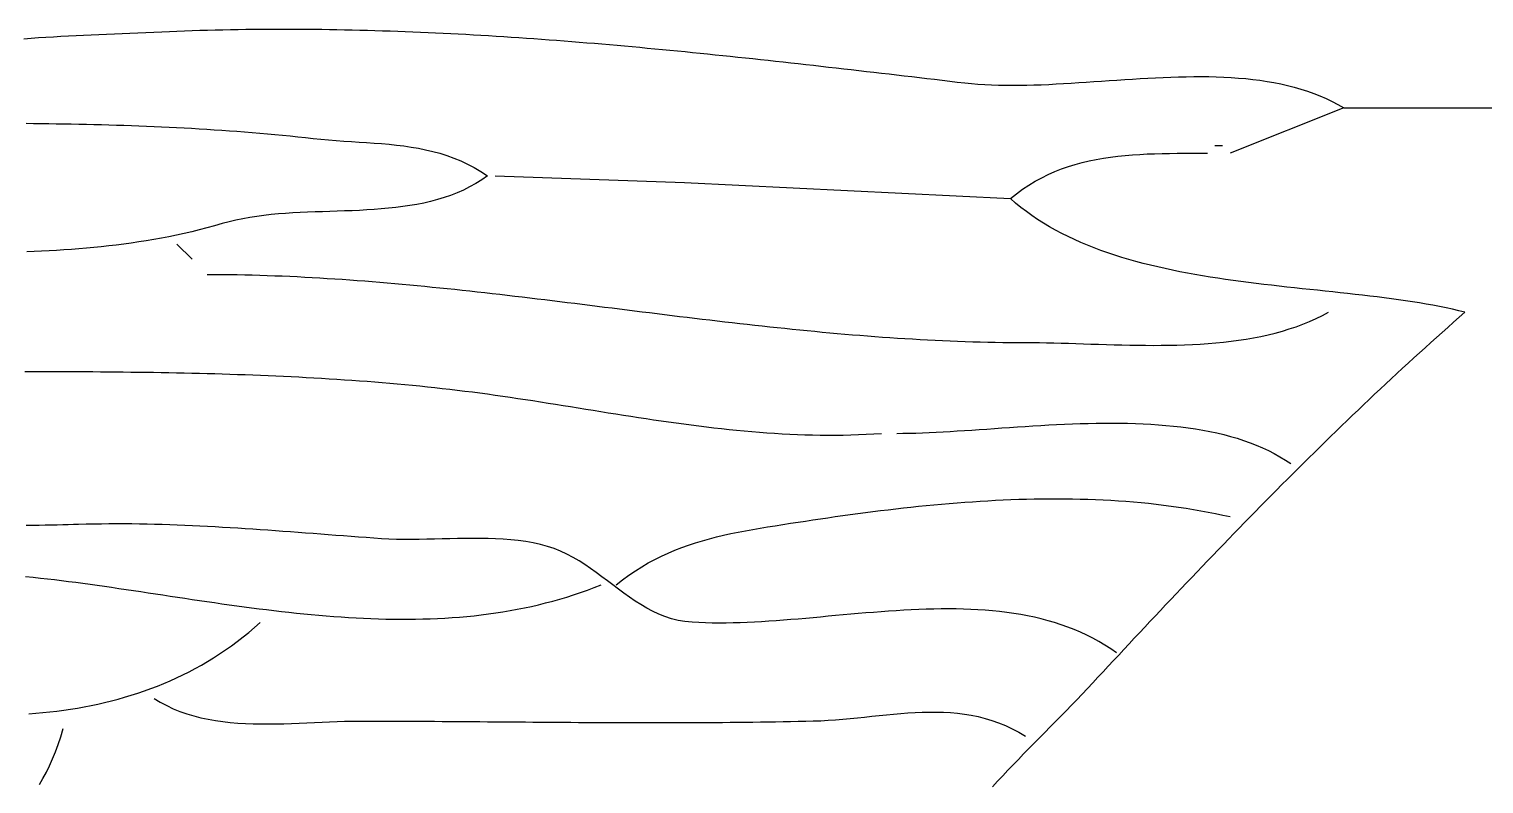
# Model space of a CAD drawing. Header units: millimetres. Extents: x 17 to 1517, y 15 to 1503.
# Drawn here: x 1042.5 to 1234.5, y 1178.7 to 1278.4 of the extents above; entities that cross this region are included whole.
import ezdxf

# ---------------------------------------------------------------- set-up
doc = ezdxf.new("R2010")
doc.units = ezdxf.units.MM
doc.layers.add('0_0_0', color=3, linetype='Continuous')

msp = doc.modelspace()

# ---------------------------------------------------------------- linework, layer by layer
at = {"layer": '0_0_0'}
for points in [[(1041.7888, 1277.1249), (1042.7625, 1277.196), (1043.7402, 1277.2627), (1044.7219, 1277.3255), (1045.7078, 1277.3846), (1046.6979, 1277.4406), (1047.6923, 1277.4936), (1048.6911, 1277.5442), (1049.6945, 1277.5926), (1050.7025, 1277.6393), (1051.7153, 1277.6845), (1052.7329, 1277.7287), (1053.7554, 1277.7723), (1054.783, 1277.8154), (1055.8157, 1277.8587), (1056.8536, 1277.9023), (1057.8969, 1277.9467), (1058.9457, 1277.9923), (1060, 1278.0394), (1061.0097, 1278.0836), (1062.019, 1278.1248), (1063.028, 1278.1629), (1064.0366, 1278.198), (1065.0448, 1278.2301), (1066.0526, 1278.2592), (1067.0601, 1278.2855), (1068.0672, 1278.3088), (1069.074, 1278.3293), (1070.0804, 1278.3469), (1071.0865, 1278.3617), (1072.0923, 1278.3737), (1073.0977, 1278.383), (1074.1028, 1278.3895), (1075.1076, 1278.3934), (1076.1121, 1278.3945), (1077.1162, 1278.3931), (1078.1201, 1278.389), (1079.1237, 1278.3824), (1080.127, 1278.3732), (1081.1301, 1278.3615), (1082.1328, 1278.3474), (1083.1353, 1278.3307), (1084.1375, 1278.3117), (1085.1395, 1278.2902), (1086.1412, 1278.2663), (1087.1427, 1278.2402), (1088.1439, 1278.2117), (1089.1449, 1278.1809), (1090.1457, 1278.1479), (1091.1463, 1278.1126), (1092.1467, 1278.0752), (1093.1468, 1278.0356), (1094.1467, 1277.9938), (1095.1465, 1277.95), (1096.1461, 1277.9041), (1097.1454, 1277.8561), (1098.1446, 1277.8061), (1099.1436, 1277.7541), (1100.1425, 1277.7002), (1101.1412, 1277.6444), (1102.1398, 1277.5866), (1103.1382, 1277.527), (1104.1364, 1277.4655), (1105.1345, 1277.4022), (1106.1325, 1277.3371), (1107.1304, 1277.2703), (1108.1281, 1277.2018), (1109.1258, 1277.1316), (1110.1233, 1277.0597), (1111.1207, 1276.9861), (1112.1181, 1276.911), (1113.1153, 1276.8343), (1114.1125, 1276.756), (1115.1096, 1276.6763), (1116.1066, 1276.595), (1117.1036, 1276.5123), (1118.1005, 1276.4281), (1119.0973, 1276.3426), (1120.0941, 1276.2557), (1121.0909, 1276.1674), (1122.0876, 1276.0778), (1123.0843, 1275.987), (1124.081, 1275.8949), (1125.0776, 1275.8015), (1126.0743, 1275.707), (1127.0709, 1275.6113), (1128.0676, 1275.5145), (1129.0642, 1275.4166), (1130.0609, 1275.3176), (1131.0576, 1275.2176), (1132.0543, 1275.1165), (1133.051, 1275.0144), (1134.0478, 1274.9114), (1135.0446, 1274.8075), (1136.0415, 1274.7027), (1137.0384, 1274.597), (1138.0354, 1274.4904), (1139.0324, 1274.3831), (1140.0296, 1274.2749), (1141.0268, 1274.166), (1142.0241, 1274.0564), (1143.0214, 1273.9461), (1144.0189, 1273.8351), (1145.0165, 1273.7235), (1146.0142, 1273.6113), (1147.012, 1273.4986), (1148.0099, 1273.3852), (1149.008, 1273.2714), (1150.0061, 1273.157), (1151.0045, 1273.0423), (1152.0029, 1272.927), (1153.0015, 1272.8114), (1154.0003, 1272.6954), (1154.9992, 1272.5791), (1155.9984, 1272.4625), (1156.9976, 1272.3455), (1157.9971, 1272.2284), (1158.9967, 1272.111), (1159.9966, 1271.9934), (1160.9966, 1271.8756), (1161.9968, 1271.7577), (1162.9973, 1271.6398), (1163.9979, 1271.5217), (1164.9988, 1271.4036), (1166, 1271.2855), (1166.8575, 1271.1938), (1167.7287, 1271.119), (1168.6131, 1271.0601), (1169.5099, 1271.0162), (1170.4186, 1270.9863), (1171.3386, 1270.9695), (1172.2692, 1270.965), (1173.2099, 1270.9717), (1174.16, 1270.9888), (1175.119, 1271.0154), (1176.0861, 1271.0504), (1177.0609, 1271.093), (1178.0426, 1271.1424), (1179.0306, 1271.1974), (1180.0245, 1271.2573), (1181.0234, 1271.3211), (1182.0269, 1271.3879), (1183.0344, 1271.4568), (1184.0451, 1271.5268), (1185.0585, 1271.597), (1186.074, 1271.6665), (1187.0909, 1271.7343), (1188.1087, 1271.7997), (1189.1268, 1271.8615), (1190.1444, 1271.919), (1191.1611, 1271.9711), (1192.1762, 1272.017), (1193.1891, 1272.0558), (1194.1991, 1272.0865), (1195.2058, 1272.1081), (1196.2083, 1272.1198), (1197.2062, 1272.1207), (1198.1988, 1272.1098), (1199.1856, 1272.0863), (1200.1658, 1272.0491), (1201.1389, 1271.9973), (1202.1043, 1271.9301), (1203.0614, 1271.8466), (1204.0095, 1271.7457), (1204.948, 1271.6266), (1205.8764, 1271.4883), (1206.794, 1271.33), (1207.7002, 1271.1507), (1208.5943, 1270.9494), (1209.4758, 1270.7254), (1210.3441, 1270.4775), (1211.1986, 1270.205), (1212.0385, 1269.9069), (1212.8634, 1269.5822), (1213.6726, 1269.2301), (1214.4655, 1268.8497), (1215.2415, 1268.4399), (1216, 1268), (1201, 1262)], [(1216, 1268), (1255, 1268)], [(1042.1011, 1265.9479), (1043.0986, 1265.9373), (1044.0952, 1265.9253), (1045.091, 1265.9119), (1046.086, 1265.8971), (1047.0804, 1265.8806), (1048.0742, 1265.8626), (1049.0674, 1265.8428), (1050.0602, 1265.8212), (1051.0526, 1265.7977), (1052.0447, 1265.7723), (1053.0366, 1265.7448), (1054.0283, 1265.7152), (1055.0199, 1265.6834), (1056.0115, 1265.6494), (1057.0032, 1265.613), (1057.995, 1265.5742), (1058.987, 1265.5329), (1059.9793, 1265.489), (1060.972, 1265.4424), (1061.9651, 1265.3932), (1062.9587, 1265.3411), (1063.9529, 1265.2861), (1064.9478, 1265.2281), (1065.9434, 1265.1671), (1066.9398, 1265.103), (1067.9371, 1265.0357), (1068.9353, 1264.9651), (1069.9345, 1264.8911), (1070.9349, 1264.8137), (1071.9364, 1264.7328), (1072.9392, 1264.6483), (1073.9433, 1264.5601), (1074.9488, 1264.4682), (1075.9558, 1264.3725), (1076.9644, 1264.2728), (1077.9745, 1264.1692), (1078.9863, 1264.0616), (1080, 1263.9498), (1081.0137, 1263.8443), (1082.0255, 1263.7537), (1083.0351, 1263.6746), (1084.0421, 1263.6039), (1085.0459, 1263.5384), (1086.0463, 1263.4748), (1087.0427, 1263.41), (1088.0349, 1263.3406), (1089.0225, 1263.2636), (1090.0049, 1263.1757), (1090.9818, 1263.0736), (1091.9529, 1262.9542), (1092.9176, 1262.8143), (1093.8757, 1262.6506), (1094.8267, 1262.4599), (1095.7702, 1262.2391), (1096.7057, 1261.9848), (1097.633, 1261.694), (1098.5516, 1261.3633), (1099.4611, 1260.9895), (1100.3611, 1260.5695), (1101.2511, 1260.1001), (1102.1309, 1259.578), (1103, 1259), (1102.231, 1258.4698), (1101.444, 1257.9832), (1100.6396, 1257.5382), (1099.8188, 1257.1329), (1098.9824, 1256.7652), (1098.1311, 1256.4332), (1097.2658, 1256.1348), (1096.3873, 1255.868), (1095.4965, 1255.631), (1094.5942, 1255.4215), (1093.6812, 1255.2378), (1092.7583, 1255.0778), (1091.8263, 1254.9394), (1090.8862, 1254.8207), (1089.9386, 1254.7197), (1088.9845, 1254.6344), (1088.0246, 1254.5629), (1087.0598, 1254.503), (1086.0908, 1254.4529), (1085.1187, 1254.4105), (1084.144, 1254.3738), (1083.1678, 1254.3409), (1082.1907, 1254.3097), (1081.2137, 1254.2783), (1080.2375, 1254.2446), (1079.263, 1254.2067), (1078.291, 1254.1626), (1077.3223, 1254.1103), (1076.3578, 1254.0477), (1075.3982, 1253.9729), (1074.4445, 1253.8839), (1073.4974, 1253.7788), (1072.5577, 1253.6554), (1071.6263, 1253.5118), (1070.704, 1253.3461), (1069.7916, 1253.1562), (1068.89, 1252.9401), (1068, 1252.6959), (1066.985, 1252.4059), (1065.973, 1252.1314), (1064.9636, 1251.8718), (1063.9568, 1251.6266), (1062.9525, 1251.3954), (1061.9504, 1251.1779), (1060.9506, 1250.9734), (1059.9527, 1250.7815), (1058.9568, 1250.6018), (1057.9627, 1250.4339), (1056.9702, 1250.2772), (1055.9792, 1250.1314), (1054.9895, 1249.9959), (1054.0012, 1249.8703), (1053.0139, 1249.7541), (1052.0276, 1249.647), (1051.0421, 1249.5484), (1050.0573, 1249.4578), (1049.0731, 1249.3749), (1048.0894, 1249.2991), (1047.106, 1249.2301), (1046.1227, 1249.1673), (1045.1395, 1249.1103), (1044.1561, 1249.0586), (1043.1726, 1249.0118), (1042.1887, 1248.9694)], [(1169.6397, 1178.3148), (1170.3141, 1179.049), (1170.9935, 1179.778), (1171.6774, 1180.5026), (1172.3653, 1181.2234), (1173.0568, 1181.9412), (1173.7515, 1182.6565), (1174.4489, 1183.37), (1175.1486, 1184.0824), (1175.8502, 1184.7945), (1176.5532, 1185.5068), (1177.2571, 1186.22), (1177.9616, 1186.9348), (1178.6662, 1187.6518), (1179.3704, 1188.3718), (1180.0738, 1189.0954), (1180.776, 1189.8233), (1181.4766, 1190.5561), (1182.175, 1191.2946), (1182.871, 1192.0394), (1183.5563, 1192.7773), (1184.2418, 1193.5149), (1184.9275, 1194.2521), (1185.6134, 1194.9889), (1186.2997, 1195.7253), (1186.9862, 1196.4613), (1187.673, 1197.1968), (1188.3602, 1197.9318), (1189.0478, 1198.6663), (1189.7357, 1199.4002), (1190.4241, 1200.1337), (1191.113, 1200.8665), (1191.8023, 1201.5988), (1192.4922, 1202.3304), (1193.1825, 1203.0614), (1193.8735, 1203.7917), (1194.565, 1204.5214), (1195.2571, 1205.2504), (1195.9499, 1205.9786), (1196.6434, 1206.7061), (1197.3375, 1207.4329), (1198.0324, 1208.1588), (1198.728, 1208.8839), (1199.4244, 1209.6083), (1200.1216, 1210.3317), (1200.8197, 1211.0543), (1201.5186, 1211.776), (1202.2183, 1212.4968), (1202.919, 1213.2167), (1203.6206, 1213.9356), (1204.3232, 1214.6535), (1205.0268, 1215.3705), (1205.7314, 1216.0864), (1206.437, 1216.8012), (1207.1437, 1217.515), (1207.8515, 1218.2278), (1208.5604, 1218.9394), (1209.2705, 1219.6499), (1209.9818, 1220.3592), (1210.6942, 1221.0674), (1211.4079, 1221.7744), (1212.1229, 1222.4801), (1212.8391, 1223.1847), (1213.5567, 1223.888), (1214.2756, 1224.59), (1214.9958, 1225.2907), (1215.7174, 1225.9901), (1216.4405, 1226.6881), (1217.165, 1227.3848), (1217.891, 1228.0801), (1218.6185, 1228.774), (1219.3475, 1229.4665), (1220.078, 1230.1575), (1220.8102, 1230.8471), (1221.5439, 1231.5352), (1222.2793, 1232.2218), (1223.0163, 1232.9068), (1223.755, 1233.5903), (1224.4955, 1234.2722), (1225.2377, 1234.9525), (1225.9816, 1235.6312), (1226.7273, 1236.3082), (1227.4749, 1236.9836), (1228.2243, 1237.6573), (1228.9756, 1238.3294), (1229.7287, 1238.9996), (1230.4839, 1239.6682), (1231.2409, 1240.335), (1232, 1241), (1231.1797, 1241.2005), (1230.3456, 1241.3917), (1229.4983, 1241.5739), (1228.6381, 1241.7477), (1227.7656, 1241.9135), (1226.8813, 1242.0719), (1225.9857, 1242.2233), (1225.0793, 1242.3683), (1224.1626, 1242.5073), (1223.2362, 1242.6408), (1222.3004, 1242.7694), (1221.3559, 1242.8935), (1220.4032, 1243.0135), (1219.4427, 1243.1301), (1218.4749, 1243.2437), (1217.5003, 1243.3547), (1216.5196, 1243.4637), (1215.5331, 1243.5712), (1214.5413, 1243.6777), (1213.5448, 1243.7837), (1212.5441, 1243.8896), (1211.5397, 1243.9959), (1210.5321, 1244.1032), (1209.5217, 1244.2119), (1208.5092, 1244.3226), (1207.495, 1244.4357), (1206.4795, 1244.5517), (1205.4634, 1244.6711), (1204.4471, 1244.7944), (1203.4311, 1244.9221), (1202.416, 1245.0547), (1201.4021, 1245.1927), (1200.3901, 1245.3366), (1199.3805, 1245.4868), (1198.3737, 1245.644), (1197.3703, 1245.8084), (1196.3707, 1245.9808), (1195.3755, 1246.1615), (1194.3851, 1246.351), (1193.4001, 1246.5499), (1192.421, 1246.7586), (1191.4483, 1246.9776), (1190.4825, 1247.2074), (1189.5241, 1247.4486), (1188.5736, 1247.7015), (1187.6314, 1247.9668), (1186.6982, 1248.2448), (1185.7744, 1248.5362), (1184.8606, 1248.8413), (1183.9571, 1249.1607), (1183.0646, 1249.4948), (1182.1835, 1249.8442), (1181.3144, 1250.2094), (1180.4577, 1250.5908), (1179.6139, 1250.989), (1178.7836, 1251.4044), (1177.9673, 1251.8375), (1177.1655, 1252.2888), (1176.3786, 1252.7589), (1175.6072, 1253.2482), (1174.8517, 1253.7571), (1174.1128, 1254.2863), (1173.3908, 1254.8362), (1172.6864, 1255.4072), (1172, 1256), (1172.8028, 1256.645), (1173.6189, 1257.242), (1174.4478, 1257.793), (1175.2891, 1258.2998), (1176.1424, 1258.7641), (1177.0071, 1259.1879), (1177.8827, 1259.5731), (1178.769, 1259.9214), (1179.6653, 1260.2347), (1180.5712, 1260.5149), (1181.4863, 1260.7637), (1182.4101, 1260.9832), (1183.3421, 1261.175), (1184.2819, 1261.3412), (1185.2291, 1261.4834), (1186.1831, 1261.6036), (1187.1435, 1261.7036), (1188.1099, 1261.7852), (1189.0818, 1261.8504), (1190.0587, 1261.9009), (1191.0401, 1261.9386), (1192.0257, 1261.9654), (1193.015, 1261.9831), (1194.0074, 1261.9936), (1195.0026, 1261.9986), (1196, 1262.0001), (1196.9993, 1262), (1198, 1262)], [(1199, 1263), (1200, 1263)], [(1104, 1259), (1129, 1258.1118), (1172, 1256)], [(1062, 1250), (1064, 1248)], [(1066, 1246), (1066.9912, 1245.9976), (1067.9824, 1245.9908), (1068.9735, 1245.9796), (1069.9645, 1245.9641), (1070.9554, 1245.9444), (1071.9462, 1245.9206), (1072.9369, 1245.8927), (1073.9276, 1245.8609), (1074.9181, 1245.8252), (1075.9086, 1245.7857), (1076.899, 1245.7425), (1077.8894, 1245.6957), (1078.8797, 1245.6454), (1079.8699, 1245.5916), (1080.86, 1245.5344), (1081.8501, 1245.4739), (1082.8401, 1245.4102), (1083.83, 1245.3434), (1084.8199, 1245.2735), (1085.8098, 1245.2007), (1086.7996, 1245.1251), (1087.7893, 1245.0466), (1088.779, 1244.9654), (1089.7687, 1244.8816), (1090.7583, 1244.7952), (1091.7479, 1244.7064), (1092.7374, 1244.6153), (1093.7269, 1244.5218), (1094.7164, 1244.4261), (1095.7059, 1244.3283), (1096.6953, 1244.2285), (1097.6847, 1244.1267), (1098.6741, 1244.023), (1099.6635, 1243.9175), (1100.6528, 1243.8103), (1101.6422, 1243.7015), (1102.6315, 1243.5912), (1103.6208, 1243.4794), (1104.6101, 1243.3662), (1105.5995, 1243.2518), (1106.5888, 1243.1361), (1107.5781, 1243.0193), (1108.5674, 1242.9015), (1109.5568, 1242.7827), (1110.5461, 1242.663), (1111.5355, 1242.5426), (1112.5248, 1242.4214), (1113.5142, 1242.2996), (1114.5036, 1242.1773), (1115.4931, 1242.0545), (1116.4825, 1241.9313), (1117.472, 1241.8079), (1118.4615, 1241.6842), (1119.4511, 1241.5604), (1120.4406, 1241.4366), (1121.4303, 1241.3128), (1122.4199, 1241.1892), (1123.4096, 1241.0657), (1124.3994, 1240.9426), (1125.3892, 1240.8198), (1126.379, 1240.6975), (1127.3689, 1240.5757), (1128.3588, 1240.4546), (1129.3489, 1240.3341), (1130.3389, 1240.2145), (1131.3291, 1240.0957), (1132.3193, 1239.9779), (1133.3095, 1239.8611), (1134.2999, 1239.7455), (1135.2903, 1239.631), (1136.2808, 1239.5179), (1137.2713, 1239.4061), (1138.262, 1239.2958), (1139.2527, 1239.1871), (1140.2435, 1239.0799), (1141.2344, 1238.9745), (1142.2254, 1238.8709), (1143.2165, 1238.7691), (1144.2077, 1238.6693), (1145.1989, 1238.5716), (1146.1903, 1238.4759), (1147.1818, 1238.3825), (1148.1734, 1238.2914), (1149.1651, 1238.2026), (1150.1569, 1238.1164), (1151.1488, 1238.0326), (1152.1408, 1237.9515), (1153.133, 1237.8731), (1154.1253, 1237.7975), (1155.1177, 1237.7247), (1156.1102, 1237.6549), (1157.1028, 1237.5882), (1158.0956, 1237.5246), (1159.0885, 1237.4642), (1160.0816, 1237.4071), (1161.0748, 1237.3533), (1162.0681, 1237.3031), (1163.0616, 1237.2563), (1164.0552, 1237.2132), (1165.049, 1237.1738), (1166.0429, 1237.1382), (1167.0369, 1237.1065), (1168.0312, 1237.0787), (1169.0256, 1237.055), (1170.0201, 1237.0354), (1171.0148, 1237.02), (1172.0097, 1237.0089), (1173.0047, 1237.0022), (1174, 1237), (1174.9116, 1236.9962), (1175.8376, 1236.9855), (1176.7769, 1236.9688), (1177.7287, 1236.9471), (1178.6922, 1236.9212), (1179.6665, 1236.8921), (1180.6508, 1236.8607), (1181.6443, 1236.8279), (1182.646, 1236.7946), (1183.6552, 1236.7618), (1184.671, 1236.7303), (1185.6925, 1236.7012), (1186.7188, 1236.6753), (1187.7493, 1236.6535), (1188.7829, 1236.6368), (1189.8189, 1236.6261), (1190.8564, 1236.6223), (1191.8945, 1236.6264), (1192.9324, 1236.6391), (1193.9693, 1236.6616), (1195.0043, 1236.6947), (1196.0366, 1236.7392), (1197.0652, 1236.7962), (1198.0894, 1236.8666), (1199.1084, 1236.9513), (1200.1212, 1237.0511), (1201.127, 1237.1671), (1202.125, 1237.3001), (1203.1143, 1237.4511), (1204.094, 1237.621), (1205.0634, 1237.8107), (1206.0216, 1238.0211), (1206.9677, 1238.2532), (1207.9009, 1238.5078), (1208.8202, 1238.786), (1209.725, 1239.0886), (1210.6143, 1239.4165), (1211.4873, 1239.7706), (1212.3432, 1240.152), (1213.181, 1240.5615), (1214, 1241)], [(1041.9555, 1233.1778), (1042.944, 1233.1768), (1043.934, 1233.1753), (1044.9255, 1233.1733), (1045.9185, 1233.1708), (1046.9127, 1233.1677), (1047.9083, 1233.1639), (1048.9051, 1233.1594), (1049.9031, 1233.1541), (1050.9022, 1233.148), (1051.9024, 1233.1409), (1052.9036, 1233.133), (1053.9057, 1233.1239), (1054.9087, 1233.1139), (1055.9125, 1233.1026), (1056.917, 1233.0902), (1057.9223, 1233.0766), (1058.9282, 1233.0616), (1059.9347, 1233.0453), (1060.9417, 1233.0275), (1061.9492, 1233.0082), (1062.957, 1232.9874), (1063.9652, 1232.965), (1064.9737, 1232.941), (1065.9824, 1232.9152), (1066.9913, 1232.8876), (1068.0002, 1232.8582), (1069.0092, 1232.8269), (1070.0182, 1232.7936), (1071.0271, 1232.7583), (1072.0359, 1232.721), (1073.0444, 1232.6815), (1074.0527, 1232.6398), (1075.0607, 1232.5959), (1076.0683, 1232.5497), (1077.0755, 1232.5011), (1078.0821, 1232.4501), (1079.0882, 1232.3966), (1080.0937, 1232.3405), (1081.0985, 1232.2819), (1082.1025, 1232.2206), (1083.1058, 1232.1565), (1084.1082, 1232.0897), (1085.1096, 1232.0201), (1086.1101, 1231.9475), (1087.1096, 1231.872), (1088.1079, 1231.7935), (1089.1051, 1231.7119), (1090.1011, 1231.6272), (1091.0958, 1231.5393), (1092.0891, 1231.4482), (1093.0811, 1231.3538), (1094.0715, 1231.2559), (1095.0605, 1231.1547), (1096.0479, 1231.05), (1097.0336, 1230.9417), (1098.0177, 1230.8299), (1099, 1230.7144), (1100.0019, 1230.5921), (1101.0031, 1230.4652), (1102.0036, 1230.3339), (1103.0035, 1230.1986), (1104.0028, 1230.0596), (1105.0016, 1229.9171), (1105.9998, 1229.7715), (1106.9975, 1229.623), (1107.9948, 1229.472), (1108.9916, 1229.3187), (1109.9881, 1229.1635), (1110.9842, 1229.0066), (1111.98, 1228.8484), (1112.9755, 1228.6891), (1113.9707, 1228.5291), (1114.9658, 1228.3686), (1115.9607, 1228.2079), (1116.9554, 1228.0474), (1117.95, 1227.8873), (1118.9446, 1227.728), (1119.9391, 1227.5697), (1120.9336, 1227.4127), (1121.9282, 1227.2574), (1122.9228, 1227.104), (1123.9176, 1226.9528), (1124.9125, 1226.8041), (1125.9075, 1226.6583), (1126.9028, 1226.5156), (1127.8983, 1226.3763), (1128.8941, 1226.2407), (1129.8902, 1226.1092), (1130.8867, 1225.982), (1131.8836, 1225.8594), (1132.8809, 1225.7417), (1133.8786, 1225.6292), (1134.8769, 1225.5222), (1135.8756, 1225.421), (1136.875, 1225.326), (1137.8749, 1225.2373), (1138.8755, 1225.1554), (1139.8767, 1225.0805), (1140.8787, 1225.0128), (1141.8814, 1224.9528), (1142.8848, 1224.9007), (1143.8891, 1224.8567), (1144.8943, 1224.8213), (1145.9003, 1224.7947), (1146.9072, 1224.7771), (1147.9151, 1224.769), (1148.924, 1224.7705), (1149.9339, 1224.782), (1150.9448, 1224.8038), (1151.9569, 1224.8362), (1152.9701, 1224.8795), (1153.9844, 1224.934), (1155, 1225)], [(1157, 1225), (1157.8233, 1225.0047), (1158.6647, 1225.0185), (1159.5233, 1225.0407), (1160.3985, 1225.0706), (1161.2894, 1225.1075), (1162.1953, 1225.1508), (1163.1154, 1225.1997), (1164.049, 1225.2537), (1164.9953, 1225.3119), (1165.9535, 1225.3739), (1166.9228, 1225.4388), (1167.9026, 1225.506), (1168.8919, 1225.5748), (1169.8902, 1225.6446), (1170.8965, 1225.7147), (1171.9101, 1225.7844), (1172.9303, 1225.853), (1173.9564, 1225.9199), (1174.9874, 1225.9844), (1176.0227, 1226.0457), (1177.0615, 1226.1033), (1178.1031, 1226.1564), (1179.1466, 1226.2045), (1180.1914, 1226.2467), (1181.2365, 1226.2825), (1182.2814, 1226.3111), (1183.3251, 1226.3319), (1184.367, 1226.3442), (1185.4063, 1226.3473), (1186.4422, 1226.3406), (1187.474, 1226.3234), (1188.5008, 1226.295), (1189.5219, 1226.2547), (1190.5366, 1226.2019), (1191.5441, 1226.1358), (1192.5436, 1226.0559), (1193.5343, 1225.9614), (1194.5156, 1225.8516), (1195.4866, 1225.726), (1196.4465, 1225.5837), (1197.3946, 1225.4242), (1198.3302, 1225.2467), (1199.2524, 1225.0506), (1200.1605, 1224.8353), (1201.0537, 1224.5999), (1201.9313, 1224.344), (1202.7925, 1224.0667), (1203.6366, 1223.7674), (1204.4627, 1223.4454), (1205.2701, 1223.1001), (1206.0581, 1222.7308), (1206.8258, 1222.3368), (1207.5725, 1221.9175), (1208.2975, 1221.4721), (1209, 1221)], [(1120, 1205), (1120.8289, 1205.6552), (1121.6653, 1206.2695), (1122.5091, 1206.8445), (1123.3603, 1207.382), (1124.219, 1207.8838), (1125.0852, 1208.3516), (1125.9588, 1208.7872), (1126.8399, 1209.1923), (1127.7286, 1209.5687), (1128.6247, 1209.9182), (1129.5284, 1210.2424), (1130.4397, 1210.5432), (1131.3586, 1210.8223), (1132.285, 1211.0814), (1133.219, 1211.3224), (1134.1607, 1211.5469), (1135.11, 1211.7568), (1136.0669, 1211.9537), (1137.0316, 1212.1395), (1138.0039, 1212.3158), (1138.9839, 1212.4845), (1139.9716, 1212.6473), (1140.9671, 1212.806), (1141.9703, 1212.9622), (1142.9812, 1213.1178), (1144, 1213.2746), (1144.9728, 1213.4237), (1145.949, 1213.5712), (1146.9284, 1213.7169), (1147.911, 1213.8605), (1148.8965, 1214.002), (1149.8849, 1214.1411), (1150.876, 1214.2777), (1151.8697, 1214.4116), (1152.8658, 1214.5427), (1153.8643, 1214.6706), (1154.8649, 1214.7954), (1155.8676, 1214.9167), (1156.8723, 1215.0344), (1157.8788, 1215.1484), (1158.8869, 1215.2585), (1159.8965, 1215.3644), (1160.9076, 1215.466), (1161.9199, 1215.5632), (1162.9334, 1215.6558), (1163.9479, 1215.7435), (1164.9633, 1215.8263), (1165.9795, 1215.9038), (1166.9962, 1215.9761), (1168.0135, 1216.0428), (1169.0311, 1216.1038), (1170.0489, 1216.159), (1171.0669, 1216.2081), (1172.0848, 1216.251), (1173.1025, 1216.2875), (1174.1199, 1216.3175), (1175.137, 1216.3407), (1176.1534, 1216.3569), (1177.1692, 1216.3661), (1178.1841, 1216.368), (1179.1981, 1216.3624), (1180.211, 1216.3493), (1181.2227, 1216.3283), (1182.2331, 1216.2993), (1183.2419, 1216.2622), (1184.2492, 1216.2168), (1185.2547, 1216.1628), (1186.2584, 1216.1002), (1187.2601, 1216.0288), (1188.2596, 1215.9483), (1189.2569, 1215.8585), (1190.2517, 1215.7594), (1191.2441, 1215.6508), (1192.2338, 1215.5324), (1193.2207, 1215.4041), (1194.2047, 1215.2657), (1195.1856, 1215.1171), (1196.1634, 1214.958), (1197.1379, 1214.7883), (1198.1089, 1214.6079), (1199.0763, 1214.4164), (1200.04, 1214.2138), (1201, 1214)], [(1186, 1196), (1185.2418, 1196.528), (1184.4699, 1197.0254), (1183.6846, 1197.4931), (1182.8865, 1197.9318), (1182.0758, 1198.3423), (1181.253, 1198.7253), (1180.4185, 1199.0816), (1179.5727, 1199.4121), (1178.7159, 1199.7173), (1177.8487, 1199.9982), (1176.9714, 1200.2555), (1176.0843, 1200.49), (1175.188, 1200.7025), (1174.2828, 1200.8936), (1173.3691, 1201.0643), (1172.4473, 1201.2152), (1171.5178, 1201.3471), (1170.5811, 1201.4609), (1169.6374, 1201.5573), (1168.6873, 1201.637), (1167.7311, 1201.7008), (1166.7693, 1201.7495), (1165.8022, 1201.784), (1164.8302, 1201.8048), (1163.8538, 1201.8129), (1162.8733, 1201.8089), (1161.8891, 1201.7938), (1160.9017, 1201.7681), (1159.9115, 1201.7328), (1158.9188, 1201.6885), (1157.924, 1201.6361), (1156.9277, 1201.5764), (1155.9301, 1201.51), (1154.9316, 1201.4378), (1153.9327, 1201.3605), (1152.9338, 1201.279), (1151.9353, 1201.1939), (1150.9376, 1201.1061), (1149.941, 1201.0163), (1148.946, 1200.9253), (1147.9531, 1200.8339), (1146.9625, 1200.7429), (1145.9747, 1200.6529), (1144.9901, 1200.5649), (1144.009, 1200.4795), (1143.032, 1200.3976), (1142.0594, 1200.3199), (1141.0917, 1200.2471), (1140.1291, 1200.1801), (1139.1721, 1200.1197), (1138.2212, 1200.0665), (1137.2766, 1200.0214), (1136.3389, 1199.9852), (1135.4085, 1199.9585), (1134.4856, 1199.9423), (1133.5708, 1199.9372), (1132.6644, 1199.9441), (1131.7669, 1199.9636), (1130.8786, 1199.9967), (1130, 1200.044), (1129.0581, 1200.139), (1128.1495, 1200.3007), (1127.2712, 1200.5237), (1126.4205, 1200.8027), (1125.5946, 1201.1326), (1124.7907, 1201.5081), (1124.0061, 1201.9239), (1123.2379, 1202.3747), (1122.4834, 1202.8554), (1121.7398, 1203.3607), (1121.0043, 1203.8853), (1120.2742, 1204.424), (1119.5465, 1204.9715), (1118.8187, 1205.5226), (1118.0878, 1206.072), (1117.3511, 1206.6146), (1116.6058, 1207.1449), (1115.8491, 1207.6578), (1115.0782, 1208.148), (1114.2904, 1208.6103), (1113.4829, 1209.0395), (1112.6529, 1209.4302), (1111.7976, 1209.7773), (1110.9142, 1210.0754), (1110, 1210.3194), (1109.0231, 1210.5255), (1108.0408, 1210.6959), (1107.0535, 1210.8333), (1106.0618, 1210.9409), (1105.0661, 1211.0215), (1104.067, 1211.0782), (1103.0649, 1211.114), (1102.0603, 1211.1318), (1101.0537, 1211.1347), (1100.0456, 1211.1256), (1099.0365, 1211.1075), (1098.027, 1211.0834), (1097.0174, 1211.0563), (1096.0083, 1211.0291), (1095.0002, 1211.0049), (1093.9936, 1210.9867), (1092.9889, 1210.9774), (1091.9867, 1210.9801), (1090.9875, 1210.9976), (1089.9918, 1211.033), (1089, 1211.0894), (1087.994, 1211.1591), (1086.9894, 1211.2303), (1085.986, 1211.3027), (1084.9837, 1211.3762), (1083.9824, 1211.4506), (1082.982, 1211.5256), (1081.9826, 1211.601), (1080.984, 1211.6766), (1079.9861, 1211.7522), (1078.9889, 1211.8276), (1077.9922, 1211.9026), (1076.9961, 1211.977), (1076.0004, 1212.0506), (1075.005, 1212.1231), (1074.0099, 1212.1944), (1073.015, 1212.2643), (1072.0203, 1212.3325), (1071.0256, 1212.3988), (1070.0308, 1212.463), (1069.036, 1212.525), (1068.041, 1212.5845), (1067.0457, 1212.6412), (1066.0501, 1212.6951), (1065.0541, 1212.7459), (1064.0576, 1212.7933), (1063.0605, 1212.8372), (1062.0628, 1212.8774), (1061.0644, 1212.9136), (1060.0652, 1212.9456), (1059.0651, 1212.9733), (1058.0641, 1212.9964), (1057.062, 1213.0148), (1056.0589, 1213.0281), (1055.0546, 1213.0363), (1054.0491, 1213.039), (1053.0422, 1213.0361), (1052.0339, 1213.0274), (1051.0242, 1213.0127), (1050.0129, 1212.9918), (1049, 1212.9644), (1048.3458, 1212.9449), (1047.6613, 1212.9256), (1046.9475, 1212.9067), (1046.2057, 1212.8886), (1045.437, 1212.8715), (1044.6425, 1212.8559), (1043.8234, 1212.8421), (1042.9808, 1212.8304), (1042.116, 1212.8212)], [(1042.0466, 1206.0926), (1043.0247, 1205.9974), (1044, 1205.8942), (1044.9254, 1205.7898), (1045.8544, 1205.6807), (1046.7866, 1205.5669), (1047.722, 1205.4489), (1048.6606, 1205.3269), (1049.6022, 1205.2013), (1050.5467, 1205.0722), (1051.494, 1204.94), (1052.444, 1204.8051), (1053.3967, 1204.6676), (1054.3518, 1204.5279), (1055.3094, 1204.3862), (1056.2694, 1204.2429), (1057.2315, 1204.0982), (1058.1958, 1203.9525), (1059.1621, 1203.8061), (1060.1303, 1203.6591), (1061.1004, 1203.5119), (1062.0722, 1203.3649), (1063.0456, 1203.2183), (1064.0205, 1203.0723), (1064.9969, 1202.9273), (1065.9746, 1202.7836), (1066.9535, 1202.6415), (1067.9336, 1202.5012), (1068.9147, 1202.3631), (1069.8968, 1202.2274), (1070.8797, 1202.0945), (1071.8633, 1201.9645), (1072.8475, 1201.8379), (1073.8323, 1201.7149), (1074.8176, 1201.5958), (1075.8031, 1201.4809), (1076.7889, 1201.3704), (1077.7749, 1201.2647), (1078.7609, 1201.1641), (1079.7468, 1201.0689), (1080.7326, 1200.9793), (1081.7182, 1200.8956), (1082.7033, 1200.8182), (1083.6881, 1200.7473), (1084.6722, 1200.6832), (1085.6558, 1200.6262), (1086.6385, 1200.5766), (1087.6205, 1200.5347), (1088.6014, 1200.5008), (1089.5814, 1200.4752), (1090.5601, 1200.4581), (1091.5377, 1200.4499), (1092.5139, 1200.4508), (1093.4886, 1200.4612), (1094.4618, 1200.4813), (1095.4334, 1200.5114), (1096.4032, 1200.5519), (1097.3712, 1200.6029), (1098.3372, 1200.6649), (1099.3012, 1200.738), (1100.263, 1200.8226), (1101.2226, 1200.919), (1102.1799, 1201.0275), (1103.1348, 1201.1483), (1104.0871, 1201.2818), (1105.0367, 1201.4282), (1105.9837, 1201.5878), (1106.9278, 1201.761), (1107.869, 1201.9479), (1108.8071, 1202.149), (1109.7421, 1202.3645), (1110.6739, 1202.5947), (1111.6023, 1202.8398), (1112.5274, 1203.1003), (1113.4489, 1203.3763), (1114.3667, 1203.6681), (1115.2809, 1203.9761), (1116.1912, 1204.3006), (1117.0976, 1204.6417), (1118, 1205)], [(1042.478, 1187.9499), (1043.4026, 1188.0245), (1044.3244, 1188.1106), (1045.2432, 1188.2084), (1046.1588, 1188.3184), (1047.0711, 1188.4408), (1047.9801, 1188.5759), (1048.8855, 1188.724), (1049.7872, 1188.8854), (1050.6851, 1189.0603), (1051.5791, 1189.2492), (1052.469, 1189.4522), (1053.3547, 1189.6697), (1054.2361, 1189.902), (1055.1129, 1190.1493), (1055.9852, 1190.412), (1056.8527, 1190.6903), (1057.7154, 1190.9846), (1058.573, 1191.2951), (1059.4254, 1191.6222), (1060.2726, 1191.9661), (1061.1144, 1192.3272), (1061.9506, 1192.7056), (1062.7812, 1193.1018), (1063.6059, 1193.5161), (1064.4247, 1193.9486), (1065.2373, 1194.3998), (1066.0438, 1194.8698), (1066.8439, 1195.3591), (1067.6375, 1195.8678), (1068.4245, 1196.3964), (1069.2048, 1196.945), (1069.9781, 1197.5141), (1070.7445, 1198.1038), (1071.5036, 1198.7145), (1072.2555, 1199.3464), (1073, 1200)], [(1059, 1190), (1059.8172, 1189.4947), (1060.658, 1189.0401), (1061.5211, 1188.6334), (1062.4048, 1188.2725), (1063.3078, 1187.9548), (1064.2285, 1187.6779), (1065.1655, 1187.4393), (1066.1174, 1187.2368), (1067.0825, 1187.0677), (1068.0596, 1186.9298), (1069.047, 1186.8205), (1070.0434, 1186.7375), (1071.0473, 1186.6783), (1072.0571, 1186.6405), (1073.0715, 1186.6217), (1074.0889, 1186.6194), (1075.1079, 1186.6313), (1076.1269, 1186.6548), (1077.1447, 1186.6877), (1078.1595, 1186.7273), (1079.1701, 1186.7714), (1080.1749, 1186.8175), (1081.1725, 1186.8631), (1082.1613, 1186.9059), (1083.1399, 1186.9434), (1084.1069, 1186.9732), (1085.0607, 1186.9929), (1086, 1187), (1086.999, 1186.9996), (1087.9982, 1186.9984), (1088.9975, 1186.9966), (1089.9969, 1186.994), (1090.9964, 1186.9909), (1091.9959, 1186.9871), (1092.9956, 1186.9828), (1093.9953, 1186.978), (1094.9951, 1186.9728), (1095.995, 1186.967), (1096.9949, 1186.9609), (1097.995, 1186.9545), (1098.995, 1186.9477), (1099.9952, 1186.9407), (1100.9954, 1186.9334), (1101.9956, 1186.9259), (1102.9959, 1186.9183), (1103.9963, 1186.9106), (1104.9966, 1186.9028), (1105.9971, 1186.895), (1106.9975, 1186.8871), (1107.998, 1186.8794), (1108.9985, 1186.8717), (1109.999, 1186.8641), (1110.9996, 1186.8567), (1112.0001, 1186.8495), (1113.0007, 1186.8426), (1114.0012, 1186.836), (1115.0018, 1186.8296), (1116.0024, 1186.8237), (1117.003, 1186.8181), (1118.0035, 1186.813), (1119.0041, 1186.8084), (1120.0046, 1186.8044), (1121.0051, 1186.8009), (1122.0056, 1186.7979), (1123.006, 1186.7957), (1124.0064, 1186.7941), (1125.0068, 1186.7933), (1126.0072, 1186.7932), (1127.0075, 1186.7939), (1128.0077, 1186.7955), (1129.0079, 1186.798), (1130.0081, 1186.8014), (1131.0082, 1186.8058), (1132.0082, 1186.8111), (1133.0082, 1186.8176), (1134.0081, 1186.8251), (1135.0079, 1186.8337), (1136.0076, 1186.8435), (1137.0073, 1186.8545), (1138.0069, 1186.8668), (1139.0063, 1186.8803), (1140.0057, 1186.8952), (1141.005, 1186.9114), (1142.0042, 1186.9291), (1143.0033, 1186.9482), (1144.0023, 1186.9688), (1145.0012, 1186.9909), (1146, 1187.0146), (1146.9724, 1187.0481), (1147.9432, 1187.0994), (1148.9123, 1187.1656), (1149.8796, 1187.2443), (1150.845, 1187.3328), (1151.8083, 1187.4283), (1152.7694, 1187.5284), (1153.7282, 1187.6303), (1154.6846, 1187.7314), (1155.6385, 1187.829), (1156.5897, 1187.9207), (1157.5382, 1188.0036), (1158.4837, 1188.0751), (1159.4262, 1188.1327), (1160.3656, 1188.1737), (1161.3018, 1188.1954), (1162.2346, 1188.1952), (1163.1639, 1188.1705), (1164.0896, 1188.1186), (1165.0115, 1188.0369), (1165.9297, 1187.9227), (1166.8438, 1187.7735), (1167.7539, 1187.5865), (1168.6597, 1187.3592), (1169.5613, 1187.0889), (1170.4584, 1186.7729), (1171.3509, 1186.4087), (1172.2388, 1185.9935), (1173.1218, 1185.5248), (1174, 1185)], [(1043.8546, 1178.6156), (1044.3257, 1179.4066), (1044.7755, 1180.2337), (1045.2034, 1181.0976), (1045.6091, 1181.9993), (1045.9921, 1182.9396), (1046.3518, 1183.9192), (1046.6879, 1184.9391), (1047, 1186)]]:
    msp.add_lwpolyline(points, dxfattribs=at)

doc.saveas('drawing.dxf')
